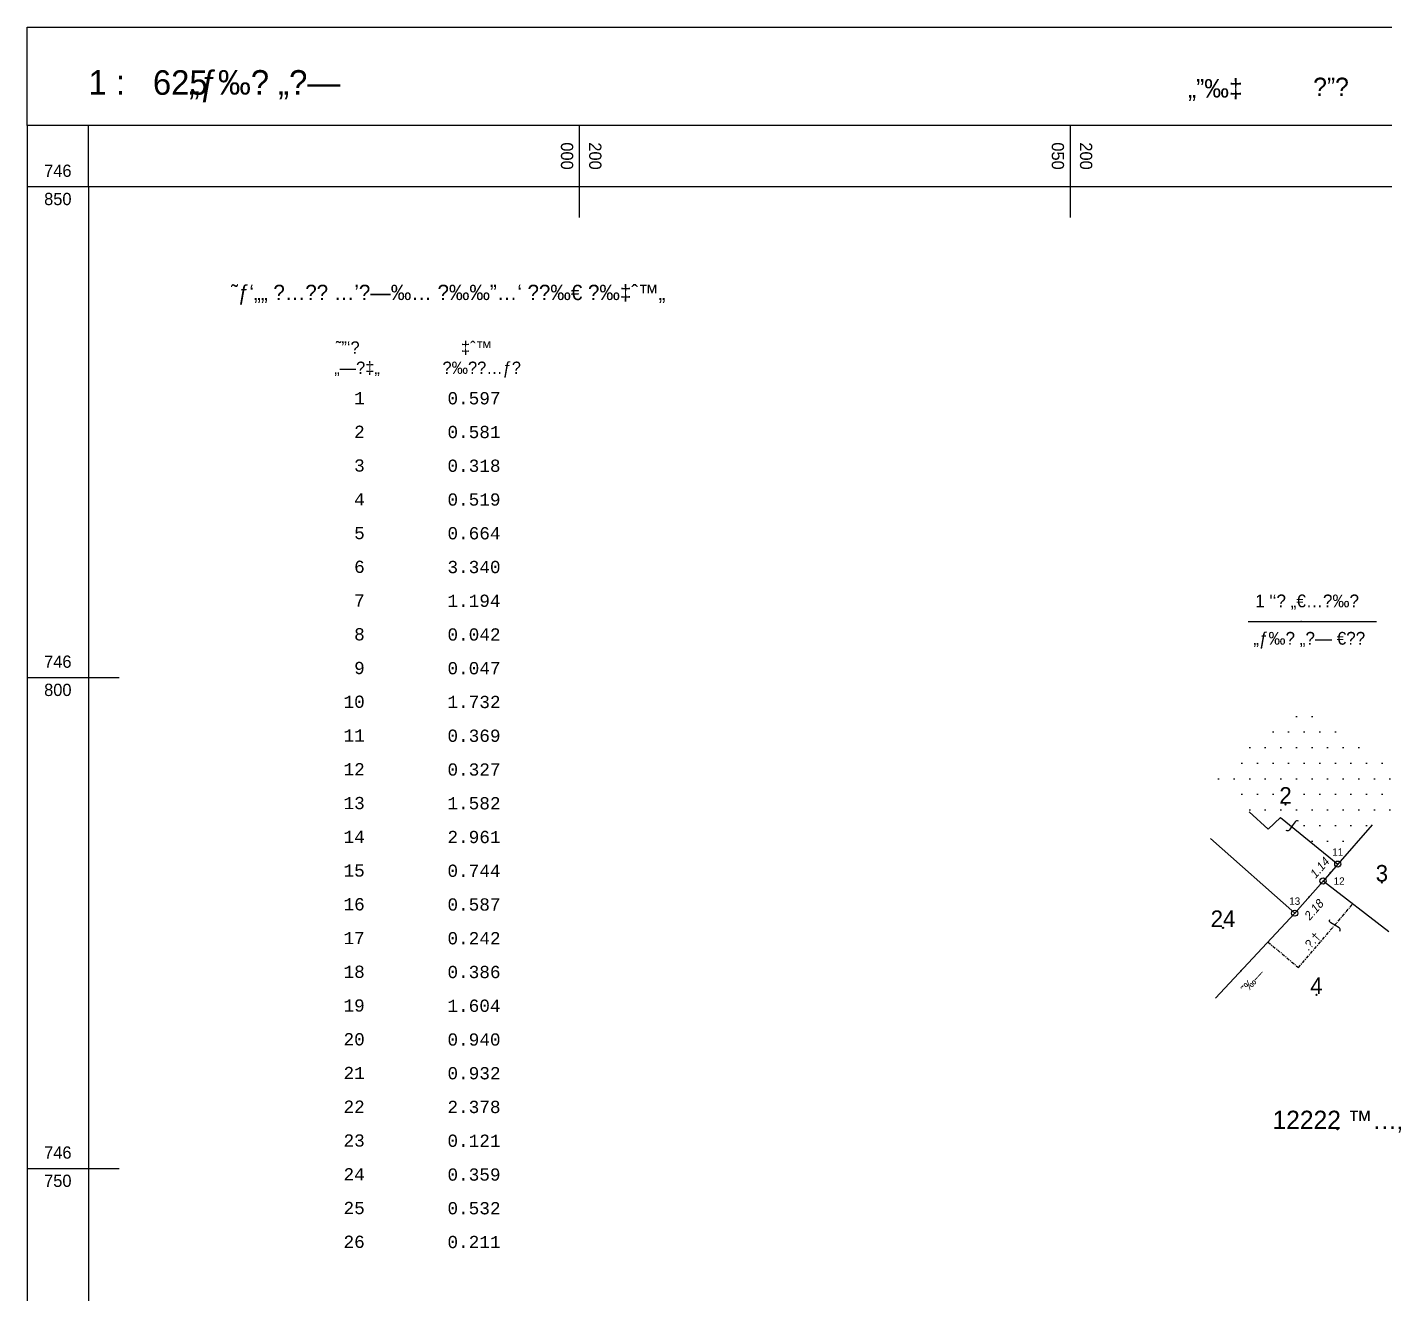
# Model space of a CAD drawing. Header units: millimetres. Extents: x 199460 to 200356, y 746544 to 746866.
# Drawn here: x 199943.8 to 200082.1, y 746737.2 to 746866.2 of the extents above; entities that cross this region are included whole.
import ezdxf
from ezdxf.enums import TextEntityAlignment as Align

# ---------------------------------------------------------------- set-up
doc = ezdxf.new("R2010")
doc.units = ezdxf.units.MM
doc.header["$LTSCALE"] = 3
doc.linetypes.add('ACAD_ISO10W100', pattern=[18, 12, -3, 0, -3])
doc.linetypes.add('DASHED2', pattern=[0.375, 0.25, -0.125])
for name, color, linetype in [('1202', 7, 'Continuous'), ('C1603_1', 7, 'Continuous'), ('C1609_1', 52, 'Continuous'), ('C1611_1', 6, 'Continuous'), ('C1646', 7, 'Continuous'), ('C1647', 7, 'Continuous'), ('C1656', 7, 'Continuous'), ('C1660_1', 240, 'Continuous'), ('C1680', 7, 'Continuous'), ('C1690', 7, 'Continuous'), ('LR_TABLE', 7, 'Continuous'), ('M1916', 9, 'ACAD_ISO10W100'), ('M2200', 80, 'Continuous'), ('M2250', 9, 'Continuous'), ('M2299', 80, 'Continuous'), ('M2602', 9, 'Continuous')]:
    doc.layers.add(name, color=color, linetype=linetype)
doc.styles.add('HEBTXT', font='hebtxt')
doc.styles.add('HEBTXT2', font='HEBTXT')
doc.styles.add('TAZAR_HEBTXT', font='HEBTXT')
doc.styles.add('TRHEBTXT', font='hebtxt.shx')
doc.styles.add('TRMONOTXT', font='monotxt')

# ---------------------------------------------------------------- blocks, each defined once
blk = doc.blocks.new('GUSHHORZ')
for q in [(0, 490), (-10, 480)]:
    blk.add_line((0, 480), q)
blk.add_lwpolyline([(-10, 490), (-9.999999999999998, 506), (650, 506), (650, 490)])
for points in [[(-10, -10), (650, -10), (650, 490), (-10, 490)], [(0, 0), (640, 0), (640, 480), (0, 480)]]:
    blk.add_lwpolyline(points, close=True)
blk = doc.blocks.new('C1647')
at = {"layer": '1202', "style": 'TAZAR_HEBTXT'}
blk.add_text('1 :       „ƒ‰\x8e „\x90—', height=4, dxfattribs=at).set_placement((0, 15))
blk.add_attdef('SCALE', (10.49778018643853, 14.97381343888075), '', height=4, dxfattribs=at)
blk = doc.blocks.new('C1646')
at = {"layer": '1202', "style": 'TAZAR_HEBTXT'}
blk.add_text('\x9a”\x90', height=3, dxfattribs=at).set_placement((-120.3836382323463, 14.77006890187272))
for tag, height, p in [('SETTLEMENT', 5, (0, 13)), ('COUNTY', 3, (-136.3480719911954, 13.62786593289957)), ('REGION', 3, (-79.5006431283366, 13.62786593289957)), ('GUSH_AREA', 3, (99.84717327646774, 13.62786593289957))]:
    blk.add_attdef(tag, text='', height=height, dxfattribs=at).set_placement(p, align=Align.BOTTOM_CENTER)
blk = doc.blocks.new('C1656')
at = {"color": 255}
blk.add_circle((0, 0), 0.05, dxfattribs=at)
at = {"style": 'HEBTXT2'}
blk.add_attdef('TEXT', text='', height=3, dxfattribs=at).set_placement((0, 1.312230307143181), align=Align.MIDDLE)
blk = doc.blocks.new('LR_HEADER')
at = {"style": 'HEBTXT2'}
for s, p in [('˜”‘\x8e', (-27.37005998002132, 3.295019211247563)), ('‡ˆ™', (-6.973450335790403, 3.295019211247563)), ('„—\x8c‡„', (-27.64617793919752, 0)), ('\x8d‰\x8e\x90…ƒ\x81', (-10, 0))]:
    blk.add_text(s, height=2, dxfattribs=at).set_placement(p)
blk.add_attdef('COMMENT', text='', height=2.5, dxfattribs=at).set_placement((-9.046253442126476, 12.95977187406033), align=Align.MIDDLE)
blk = doc.blocks.new('C1692')
at = {"color": 255}
blk.add_circle((2.328306e-10, 0), 0.05, dxfattribs=at)
at = {"style": 'HEBTXT2'}
blk.add_attdef('TEXT', text='', height=1.399999999999999, dxfattribs=at).set_placement((2.328306e-10, 1.5), align=Align.MIDDLE)
blk = doc.blocks.new('LR_TABLE')
at = {"style": 'TRMONOTXT', "flags": 1}
blk.add_attdef('ROW_NUM', text='', height=2, dxfattribs=at).set_placement((-70.00000000005821, -3.749999999767169), align=Align.RIGHT)
at = {"color": 0, "style": 'TRMONOTXT'}
blk.add_attdef('PARCEL_NAME', text='', height=2, dxfattribs=at).set_placement((-57.83263244270346, -3.748607626184821), align=Align.RIGHT)
blk.add_attdef('CALC_AREA', text='', height=2, dxfattribs=at).set_placement((-40.02594687312376, -3.784387051127851), align=Align.CENTER)
blk = doc.blocks.new('C1611')
blk.add_circle((0, 0), 0.5)
at = {"color": 255}
blk.add_point((0, 0), dxfattribs=at)
at = {"style": 'HEBTXT2'}
blk.add_attdef('POINT_NAME', text='', height=1.5, dxfattribs=at).set_placement((0, 1.5), align=Align.BOTTOM_CENTER)
blk.add_attdef('MARK_DESC', text='', height=1.199999999999999, dxfattribs=at).set_placement((2, 0), align=Align.MIDDLE_LEFT)
at = {"style": 'HEBTXT2', "flags": 1}
for tag, p in [('MARK', (0, -2)), ('CLASS', (0, -3.5)), ('SOURCE', (0, -5)), ('TOPO', (0, -6.5)), ('HEIGHT', (0, -8)), ('COMMENT', (0, -9.5))]:
    blk.add_attdef(tag, text='', height=1, dxfattribs=at).set_placement(p, align=Align.MIDDLE)
blk = doc.blocks.new('C1609')
blk.add_circle((0, 0), 0.04)
at = {"style": 'HEBTXT', "width": 10}
blk.add_attdef('CROSS', text='', height=1.4, dxfattribs=at).set_placement((0, 1.5), align=Align.CENTER)
at = {"style": 'HEBTXT'}
for tag in ['LEGAL_LENGTH', 'RADIUS']:
    blk.add_attdef(tag, text='', height=1.4, dxfattribs=at).set_placement((0, 1.5), align=Align.CENTER)
at = {"style": 'HEBTXT', "oblique": 12}
blk.add_attdef('CALC_LENGTH', text='', height=1.4, dxfattribs=at).set_placement((0, -1.5), align=Align.TOP_CENTER)
at = {"style": 'HEBTXT', "flags": 1}
for tag, p in [('LINE_NAME', (0, -4)), ('COMMENT', (0, -7)), ('TOPO', (0, -5.5))]:
    blk.add_attdef(tag, text='', height=1, dxfattribs=at).set_placement(p, align=Align.MIDDLE_CENTER)
blk = doc.blocks.new('C1603')
at = {"color": 255}
blk.add_circle((0, 0), 0.1, dxfattribs=at)
at = {"style": 'HEBTXT2', "width": 3}
blk.add_attdef('CROSS', text='', height=4, dxfattribs=at).set_placement((0, 1.5), align=Align.MIDDLE)
at = {"style": 'HEBTXT2'}
blk.add_attdef('PARCEL_NAME', text='', height=2.7, dxfattribs=at).set_placement((0, 1.5), align=Align.MIDDLE)
at = {"style": 'HEBTXT2', "flags": 1}
for tag, p in [('PARCEL_STATUS', (0, -2.5)), ('GUSH', (0, -1)), ('PARCEL_SOURCE', (0, -4)), ('LEGAL_AREA', (0, -5.5)), ('CALC_AREA', (0, -7)), ('PARCEL_PREVIOUS', (0, -8.5)), ('GUSH_PREVIOUS', (0, -10)), ('TABA_PLAN', (0, -11.5)), ('TABA_MIGRASH', (0, -13)), ('TABA_YEUD', (0, -14.5)), ('COMMENT', (0, -16))]:
    blk.add_attdef(tag, text='', height=1, dxfattribs=at).set_placement(p, align=Align.MIDDLE)
blk = doc.blocks.new('C1690')
blk.add_lwpolyline([(0.2109170022299525, 1.2313991212561, 0.4142135623730951), (-0.1192575931622262, 0.772068372712515), (0.0070460243564519, 0), (0.1542380995356956, -0.7744655475765754, -0.4142135623730951), (-0.1634102954749075, -1.242546199972279)], format="xyb")
blk = doc.blocks.new('M1')
at = {"layer": 'M2299'}
h = blk.add_hatch(dxfattribs=at)
h.set_pattern_fill('DOTS', color=256)
h.set_pattern_definition([(0, (363.1689514471509, -19.51192652131431), (0.79375, 1.587499999999999), [0, -1.587499999999999])])
h.paths.add_polyline_path([(200085.9380965897, 746789.1369842726), (200073.6100667806, 746797.1200649809), (200064.3812626818, 746789.9628207887), (200068.2449935272, 746786.3216083634), (200070.1550990215, 746784.5470532441), (200071.4350990215, 746785.767053244), (200077.0130927327, 746781.1969213247, -0.4346520605600258), (200077.4678921633, 746781.2415218425), (200080.7749336645, 746784.9947799627)])
h.paths.add_polyline_path([(200076.6987990216, 746781.6945532437), (200077.8237990216, 746781.6945532437), (200077.8237990216, 746782.8195532437), (200076.6987990216, 746782.8195532437)], flags=24)
at = {"layer": 'C1660_1'}
for p, q in [((200080.7749336645, 746784.9947799627), (200077.2612990216, 746781.0070532436)), ((200072.8750990216, 746776.0070532439), (200064.2815220972, 746783.6000486028)), ((200077.2612990216, 746781.0070532436), (200075.7621790413, 746779.2765718877)), ((200075.7621790413, 746779.2765718877), (200072.8750990216, 746776.0070532439)), ((200082.4538893312, 746774.1050530801), (200075.7621790413, 746779.2765718877)), ((200072.8750990216, 746776.0070532439), (200064.7956816368, 746767.333759896))]:
    blk.add_line(p, q, dxfattribs=at)
at = {"layer": 'M1916', "ltscale": 0.009000000000000001}
for p, q in [((200073.256164405, 746770.4676745059), (200078.7918855863, 746776.9336482864)), ((200070.1682694999, 746773.0620449348), (200073.256164405, 746770.4676745059))]:
    blk.add_line(p, q, dxfattribs=at)
at = {"layer": 'M2200'}
for p, q in [((200068.2449935272, 746786.3216083634), (200070.1550990215, 746784.5470532441)), ((200070.1550990215, 746784.5470532441), (200071.4350990215, 746785.767053244)), ((200071.4350990215, 746785.767053244), (200077.2711816236, 746780.9854653175))]:
    blk.add_line(p, q, dxfattribs=at)
at = {"layer": 'C1603_1'}
ref = blk.add_blockref('C1603', (200071.9413203233, 746787.0735772838), dxfattribs=dict(at, xscale=0.6250000000000002, yscale=0.6250000000000002, zscale=0.6250000000000002))
ref.add_attrib('PARCEL_NAME', '2', dxfattribs={"layer": '0', "height": 1.6875, "style": 'TAZAR_HEBTXT'}).set_placement((200071.9413203233, 746788.0110772838), align=Align.MIDDLE)
ref = blk.add_blockref('C1603', (200081.755486905, 746779.1327518881), dxfattribs=dict(at, xscale=0.6250000000000002, yscale=0.6250000000000002, zscale=0.6250000000000002))
ref.add_attrib('PARCEL_NAME', '3', dxfattribs={"layer": '0', "height": 1.6875, "style": 'TAZAR_HEBTXT'}).set_placement((200081.755486905, 746780.0702518882), align=Align.MIDDLE)
ref = blk.add_blockref('C1603', (200065.5722336707, 746774.5159140016), dxfattribs=dict(at, xscale=0.6250000000000002, yscale=0.6250000000000002, zscale=0.6250000000000002))
ref.add_attrib('PARCEL_NAME', '24', dxfattribs={"layer": '0', "height": 1.6875, "style": 'TAZAR_HEBTXT'}).set_placement((200065.5722336707, 746775.4534140016), align=Align.MIDDLE)
ref = blk.add_blockref('C1603', (200075.090937495, 746767.6838833585), dxfattribs=dict(at, xscale=0.6250000000000002, yscale=0.6250000000000002, zscale=0.6250000000000002))
ref.add_attrib('PARCEL_NAME', '4', dxfattribs={"layer": '0', "height": 1.6875, "style": 'TAZAR_HEBTXT'}).set_placement((200075.090937495, 746768.6213833586), align=Align.MIDDLE)
at = {"layer": 'C1609_1', "linetype": 'DASHED2'}
ref = blk.add_blockref('C1609', (200076.5117390315, 746780.1418125656), dxfattribs=dict(at, xscale=0.625, yscale=0.625, zscale=0.625, rotation=49.09754086260251))
ref.add_attrib('CALC_LENGTH', '1.14', dxfattribs={"layer": '0', "height": 0.8750000000000001, "rotation": 49.09754086830461, "style": 'HEBTXT2', "oblique": 12.00000000000003}).set_placement((200075.0561269438, 746780.8897829065), align=Align.TOP_CENTER)
ref = blk.add_blockref('C1609', (200074.3186390314, 746777.6418125657), dxfattribs=dict(at, xscale=0.625, yscale=0.625, zscale=0.625, rotation=48.55456010495986))
ref.add_attrib('CALC_LENGTH', '2.18', dxfattribs={"layer": '0', "height": 0.8750000000000001, "rotation": 48.55456011036995, "style": 'HEBTXT2', "oblique": 11.99999999999995}).set_placement((200074.4671854171, 746776.6163813706), align=Align.TOP_CENTER)
at = {"layer": 'C1611_1', "linetype": 'DASHED2'}
ref = blk.add_blockref('C1611', (200077.2612990216, 746781.0070532436, 100), dxfattribs=dict(at, xscale=0.625, yscale=0.625, zscale=0.625))
ref.add_attrib('POINT_NAME', '11', dxfattribs={"layer": '0', "height": 0.75, "style": 'HEBTXT2'}).set_placement((200077.2612990216, 746781.6320532437, 100), align=Align.BOTTOM_CENTER)
ref = blk.add_blockref('C1611', (200075.7621790413, 746779.2765718877, 100), dxfattribs=dict(at, xscale=0.625, yscale=0.625, zscale=0.625))
ref.add_attrib('POINT_NAME', '12', dxfattribs={"layer": '0', "height": 0.75, "style": 'HEBTXT2'}).set_placement((200077.4017724001, 746778.6785695297, 100), align=Align.BOTTOM_CENTER)
ref = blk.add_blockref('C1611', (200072.8750990216, 746776.0070532439, 100), dxfattribs=dict(at, xscale=0.625, yscale=0.625, zscale=0.625))
ref.add_attrib('POINT_NAME', '13', dxfattribs={"layer": '0', "height": 0.75, "style": 'HEBTXT2'}).set_placement((200072.8750990216, 746776.632053244, 100), align=Align.BOTTOM_CENTER)
at = {"layer": 'C1690', "xscale": 0.625, "yscale": 0.625, "zscale": 0.625}
for p, rotation in [((200072.6239574659, 746784.9042848367), 316.0749001002305), ((200076.9775389561, 746774.7774928116), 229.5519065471164)]:
    blk.add_blockref('C1690', p, dxfattribs=dict(at, rotation=rotation))
at = {"layer": 'M1916'}
ref = blk.add_blockref('C1692', (200075.5719931033, 746773.172667614), dxfattribs=dict(at, xscale=0.625, yscale=0.625, zscale=0.625, rotation=47.49880133024453))
ref.add_attrib('TEXT', '.\x8e.†', dxfattribs={"layer": '0', "height": 0.875, "rotation": 47.49880132857411, "style": 'HEBTXT2'}).set_placement((200074.6044314233, 746773.1080598759), align=Align.MIDDLE)
at = {"layer": 'M2250'}
ref = blk.add_blockref('C1692', (200067.3954305542, 746770.1246028389), dxfattribs=dict(at, xscale=0.6249999999999999, yscale=0.6249999999999999, zscale=0.6249999999999999, rotation=47.49880133024453))
ref.add_attrib('TEXT', '˜‰—', dxfattribs={"layer": '0', "height": 0.8749999999999992, "rotation": 47.49880132857411, "style": 'HEBTXT2'}).set_placement((200068.5722193365, 746769.1179022716), align=Align.MIDDLE)

msp = doc.modelspace()

# ---------------------------------------------------------------- linework, layer by layer
at = {"layer": 'C1680'}
for p, q in [((200000, 746856.25), (200000, 746850)), ((200050, 746856.25), (200050, 746850)), ((200000, 746850), (200000, 746846.875)), ((200050, 746850), (200050, 746846.875)), ((200068.1198936081, 746805.725681812), (200081.223800108, 746805.725681812)), ((199943.75, 746800), (199950, 746800)), ((199950, 746800), (199953.125, 746800)), ((199943.75, 746750), (199950, 746750)), ((199950, 746750), (199953.125, 746750))]:
    msp.add_line(p, q, dxfattribs=at)

# ---------------------------------------------------------------- block references
at = {"layer": 'C1646'}
ref = msp.add_blockref('C1646', (200150, 746850), dxfattribs=dict(at, xscale=0.625, yscale=0.625, zscale=0.625))
ref.add_attrib('COUNTY', '„”‰‡', dxfattribs={"layer": '1202', "height": 1.875, "style": 'TAZAR_HEBTXT'}).set_placement((200064.7824550055, 746858.517416208), align=Align.BOTTOM_CENTER)
at = {"layer": 'C1647', "xscale": 0.625, "yscale": 0.625, "zscale": 0.625}
msp.add_blockref('C1647', (199950, 746850), dxfattribs=at).add_auto_attribs({'SCALE': '625'})
at = {"layer": 'C1656', "xscale": 0.6249999999999997, "yscale": 0.6249999999999997, "zscale": 0.6249999999999997}
msp.add_blockref('C1656', (200077.2314908538, 746753.9682728061), dxfattribs=at).add_auto_attribs({'TEXT': '12222 ™…‚'})
at = {"layer": 'C1680', "xscale": 0.625, "yscale": 0.625, "zscale": 0.625}
msp.add_blockref('GUSHHORZ', (199950, 746550), dxfattribs=at)
at = {"layer": 'C1680'}
ref = msp.add_blockref('C1692', (200073.5196230257, 746805.725681812), dxfattribs=dict(at, xscale=0.625, yscale=0.625, zscale=0.625))
ref.add_attrib('TEXT', "1 '‘\x8e „€…\x8c‰\x8e", dxfattribs={"layer": '0', "height": 1.3, "style": 'HEBTXT2'}).set_placement((200074.1377793503, 746807.699538891), align=Align.MIDDLE)
ref = msp.add_blockref('C1692', (200073.5196230259, 746805.725681812), dxfattribs=dict(at, xscale=0.6249999999999997, yscale=0.6249999999999997, zscale=0.6249999999999997))
ref.add_attrib('TEXT', '„ƒ‰\x8e „\x90— €\x8c\x8c', dxfattribs={"layer": '0', "height": 1.3, "style": 'HEBTXT2'}).set_placement((200074.3558012239, 746803.8228644571), align=Align.MIDDLE)
at = {"layer": 'LR_TABLE', "color": 1, "xscale": 0.625, "yscale": 0.625, "zscale": 0.625}
msp.add_blockref('LR_HEADER', (199992.3103502579, 746830.9361355171), dxfattribs=at).add_auto_attribs({'COMMENT': '˜ƒ‘„„ \x8d…\x9a\x81 …’\x81—‰… \x8d‰‰”…‘ \x8d\x90‰€ \x8d‰‡ˆ™„'})
at = {"layer": 'LR_TABLE', "xscale": 0.625, "yscale": 0.625, "zscale": 0.625}
for p, values in [((200014.2864160121, 746830.1929579444), {'PARCEL_NAME': '1', 'CALC_AREA': '0.597'}), ((200014.2864160121, 746826.755131002), {'PARCEL_NAME': '2', 'CALC_AREA': '0.581'}), ((200014.2864160121, 746823.318943775), {'PARCEL_NAME': '3', 'CALC_AREA': '0.318'}), ((200014.2864160121, 746819.8775251488), {'PARCEL_NAME': '4', 'CALC_AREA': '0.519'}), ((200014.2864160121, 746816.4440908965), {'PARCEL_NAME': '5', 'CALC_AREA': '0.664'}), ((200014.2864160121, 746813.0055621059), {'PARCEL_NAME': '6', 'CALC_AREA': '3.340'}), ((200014.2864160121, 746809.567704348), {'PARCEL_NAME': '7', 'CALC_AREA': '1.194'}), ((200014.2864160121, 746806.1329686745), {'PARCEL_NAME': '8', 'CALC_AREA': '0.042'}), ((200014.2864160121, 746802.6975370843), {'PARCEL_NAME': '9', 'CALC_AREA': '0.047'}), ((200014.2864160121, 746799.258657433), {'PARCEL_NAME': '10', 'CALC_AREA': '1.732'}), ((200014.2864160121, 746795.8203542551), {'PARCEL_NAME': '11', 'CALC_AREA': '0.369'}), ((200014.2864160121, 746792.379923515), {'PARCEL_NAME': '12', 'CALC_AREA': '0.327'}), ((200014.2864160121, 746788.94273596), {'PARCEL_NAME': '13', 'CALC_AREA': '1.582'}), ((200014.2864160121, 746785.506151422), {'PARCEL_NAME': '14', 'CALC_AREA': '2.961'}), ((200014.2864160121, 746782.0671191498), {'PARCEL_NAME': '15', 'CALC_AREA': '0.744'}), ((200014.2864160121, 746778.6317605522), {'PARCEL_NAME': '16', 'CALC_AREA': '0.587'}), ((200014.2864160121, 746775.1932019013), {'PARCEL_NAME': '17', 'CALC_AREA': '0.242'}), ((200014.2864160121, 746771.7555846864), {'PARCEL_NAME': '18', 'CALC_AREA': '0.386'}), ((200014.2864160121, 746768.3205860744), {'PARCEL_NAME': '19', 'CALC_AREA': '1.604'}), ((200014.2864160121, 746764.879046347), {'PARCEL_NAME': '20', 'CALC_AREA': '0.940'}), ((200014.2864160121, 746761.4448017132), {'PARCEL_NAME': '21', 'CALC_AREA': '0.932'}), ((200014.2864160121, 746758.0126232622), {'PARCEL_NAME': '22', 'CALC_AREA': '2.378'}), ((200014.2864160121, 746754.5689277706), {'PARCEL_NAME': '23', 'CALC_AREA': '0.121'}), ((200014.2864160121, 746751.1249544101), {'PARCEL_NAME': '24', 'CALC_AREA': '0.359'}), ((200014.2864160121, 746747.6951722669), {'PARCEL_NAME': '25', 'CALC_AREA': '0.532'}), ((200014.2864160121, 746744.2544138902), {'PARCEL_NAME': '26', 'CALC_AREA': '0.211'})]:
    msp.add_blockref('LR_TABLE', p, dxfattribs=at).add_auto_attribs(values)
at = {"layer": 'M2602', "linetype": 'DASHED2'}
msp.add_blockref('M1', (0, 0), dxfattribs=at)

# ---------------------------------------------------------------- texts
at = {"layer": 'C1680', "style": 'TRHEBTXT'}
for s, p in [('000', (199999.375, 746853.125)), ('050', (200049.375, 746853.125))]:
    msp.add_text(s, height=1.25, rotation=270, dxfattribs=at).set_placement(p, align=Align.TOP_CENTER)
for p in [(200000.625, 746853.125), (200050.625, 746853.125)]:
    msp.add_text('200', height=1.25, rotation=270, dxfattribs=at).set_placement(p, align=Align.BOTTOM_CENTER)
for p in [(199946.875, 746850.625), (199946.875, 746800.625), (199946.875, 746750.625)]:
    msp.add_text('746', height=1.25, dxfattribs=at).set_placement(p, align=Align.BOTTOM_CENTER)
for s, p in [('850', (199946.875, 746849.375)), ('800', (199946.875, 746799.375)), ('750', (199946.875, 746749.375))]:
    msp.add_text(s, height=1.25, dxfattribs=at).set_placement(p, align=Align.TOP_CENTER)

doc.saveas('drawing.dxf')
